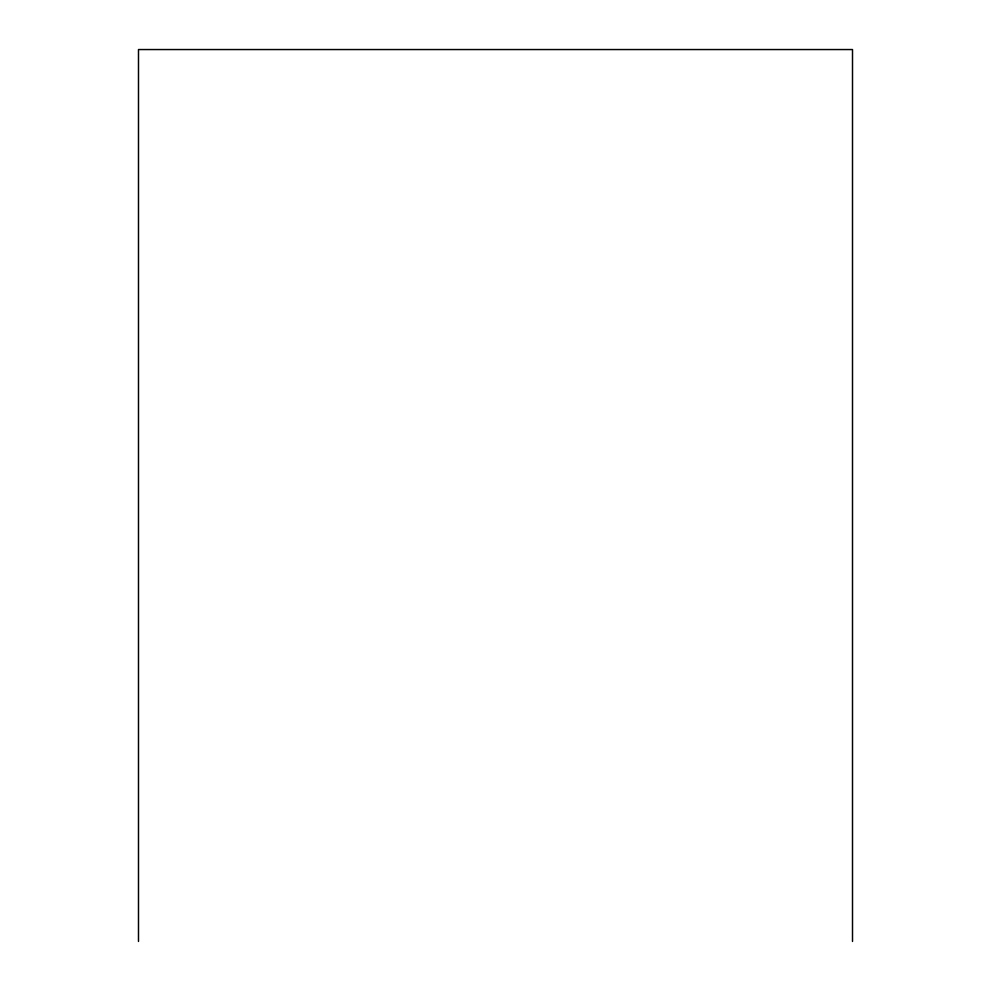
<?xml version="1.0" encoding="UTF-8"?>
<svg xmlns="http://www.w3.org/2000/svg" width="991" height="991" viewBox="0 0 991 991"><rect width="100%" height="100%" fill="white"/><g stroke="black" fill="none" stroke-linecap="round" stroke-linejoin="round"><path stroke-width="1.49" d="M852.508 941.45L852.508 49.55L138.492 49.55L138.492 941.45"/></g></svg>
